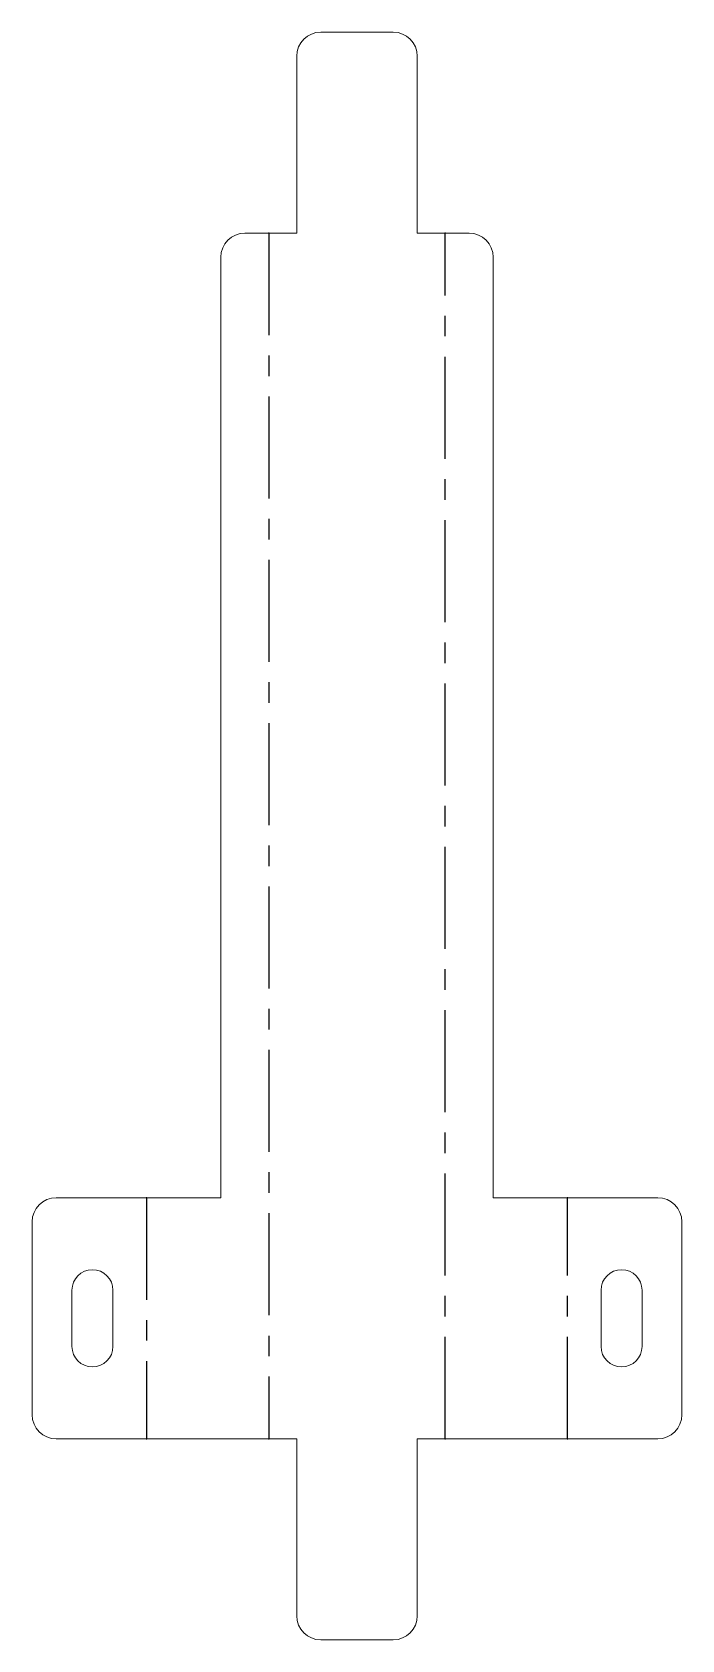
# Model space of a CAD drawing. Header units: millimetres. Extents: x -50 to 30, y -25 to 175.
import ezdxf

# ---------------------------------------------------------------- set-up
doc = ezdxf.new("R2010")
doc.units = ezdxf.units.MM
doc.header["$PDSIZE"] = -1
doc.linetypes.add('CENTERX2', pattern=[20.32, 12.7, -2.54, 2.54, -2.54])

msp = doc.modelspace()

# ---------------------------------------------------------------- linework, layer by layer
at = {"color": 7, "linetype": 'Continuous', "lineweight": 15}
for p, q in [((-5.5, 175), (-14.5, 175)), ((-17.5, 172), (-17.5, 150)), ((-2.5, 150), (-2.5, 172)), ((-17.5, 150), (-23.94, 150)), ((3.94, 150), (-2.5, 150)), ((-26.94, 30), (-26.94, 147)), ((6.94, 30), (6.94, 147)), ((-47.41, 30), (-26.94, 30)), ((6.94, 30), (27.41, 30)), ((-50.41, 3), (-50.41, 27)), ((30.41, 27), (30.41, 3)), ((-45.46, 18.5), (-45.46, 11.5)), ((-40.36, 11.5), (-40.36, 18.5)), ((20.36, 18.5), (20.36, 11.5)), ((25.46, 11.5), (25.46, 18.5)), ((-47.41, 0), (-17.5, 0)), ((-17.5, 0), (-17.5, -22)), ((-2.5, 0), (27.41, 0)), ((-2.5, -22), (-2.5, 0)), ((-14.5, -25), (-5.5, -25))]:
    msp.add_line(p, q, dxfattribs=at)
at = {"color": 7, "linetype": 'CENTERX2'}
for p, q in [((-20.97, 150), (-20.97, 0)), ((0.97, 0), (0.97, 150)), ((-36.18, 30), (-36.18, 0)), ((16.18, 0), (16.18, 30))]:
    msp.add_line(p, q, dxfattribs=at)
at = {"color": 7, "linetype": 'Continuous', "lineweight": 15}
for centre, radius, start, end in [((-14.5, 172), 3, 90, 180), ((-5.5, 172), 3, 0, 90), ((-23.94, 147), 3, 90, 180), ((3.94, 147), 3, 0, 90), ((-47.41, 27), 3, 90, 180), ((27.41, 27), 3, 0, 90), ((-42.91, 18.5), 2.55, 0, 180), ((22.91, 18.5), 2.55, 0, 180), ((-42.91, 11.5), 2.55, 180, 0), ((22.91, 11.5), 2.55, 180, 0), ((-47.41, 3), 3, 180, 270), ((27.41, 3), 3, 270, 0), ((-14.5, -22), 3, 180, 270), ((-5.5, -22), 3, 270, 0)]:
    msp.add_arc(centre, radius, start, end, dxfattribs=at)
at = {"color": 7, "linetype": 'Continuous'}
for p in [(-20.97, 150), (0.97, 150), (-36.18, 30), (16.18, 30), (-36.18, 0), (-20.97, 0), (0.97, 0), (16.18, 0)]:
    msp.add_point(p, dxfattribs=at)

doc.saveas('drawing.dxf')
